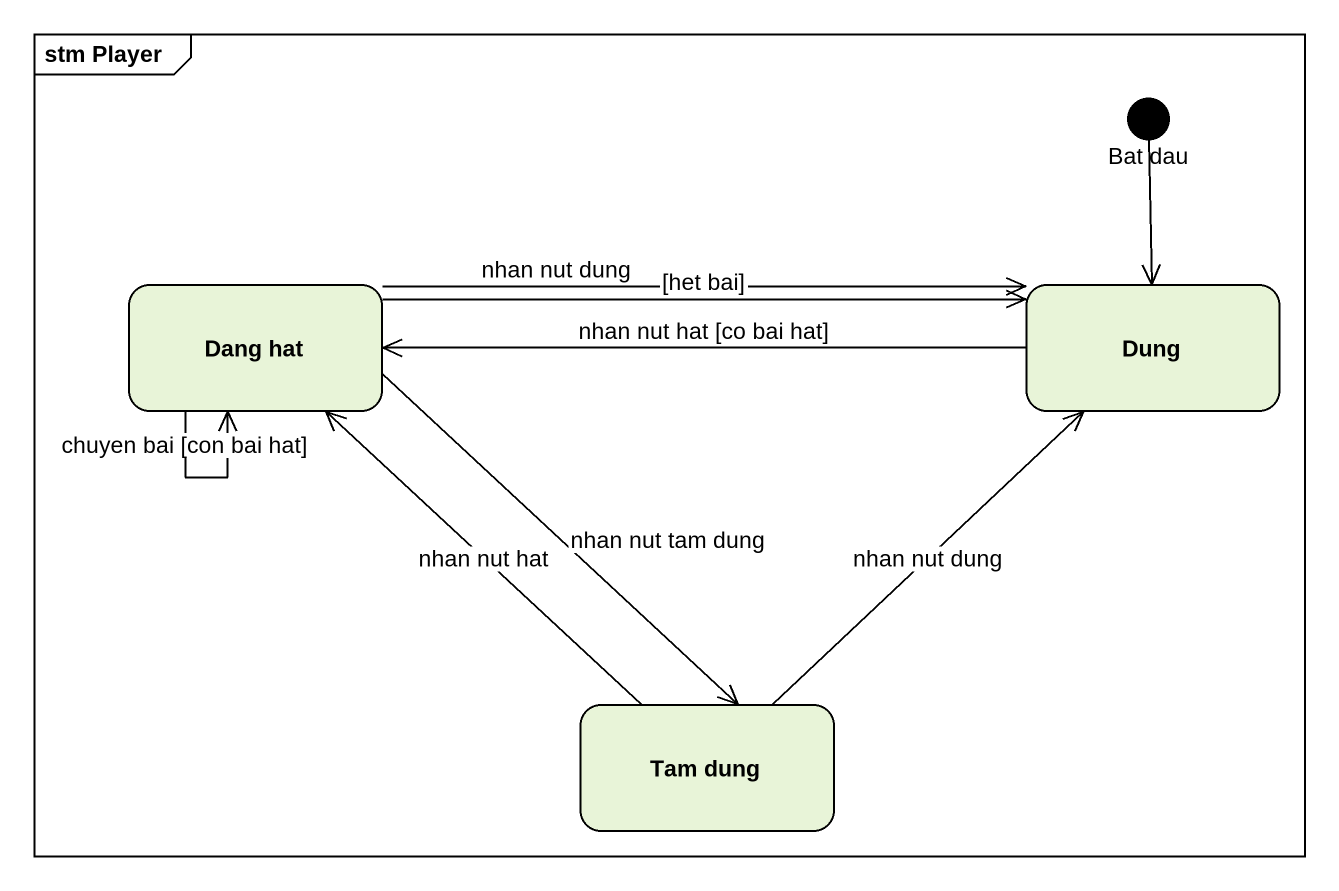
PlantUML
@startuml
mainframe stm Player
hide empty description
state "Bat dau" as Bat_dau <<start>>
state "Dang hat" as Dang_hat
state Dung
state "Tam dung" as Tam_dung
Bat_dau --> Dung
Dang_hat --> Dang_hat : chuyen bai [con bai hat]
Dang_hat -right-> Dung : [het bai]
Dang_hat -right-> Dung : nhan nut dung
Dang_hat --> Tam_dung : nhan nut tam dung
Dung -left-> Dang_hat : nhan nut hat [co bai hat]
Tam_dung -up-> Dang_hat : nhan nut hat
Tam_dung -up-> Dung : nhan nut dung
@enduml
